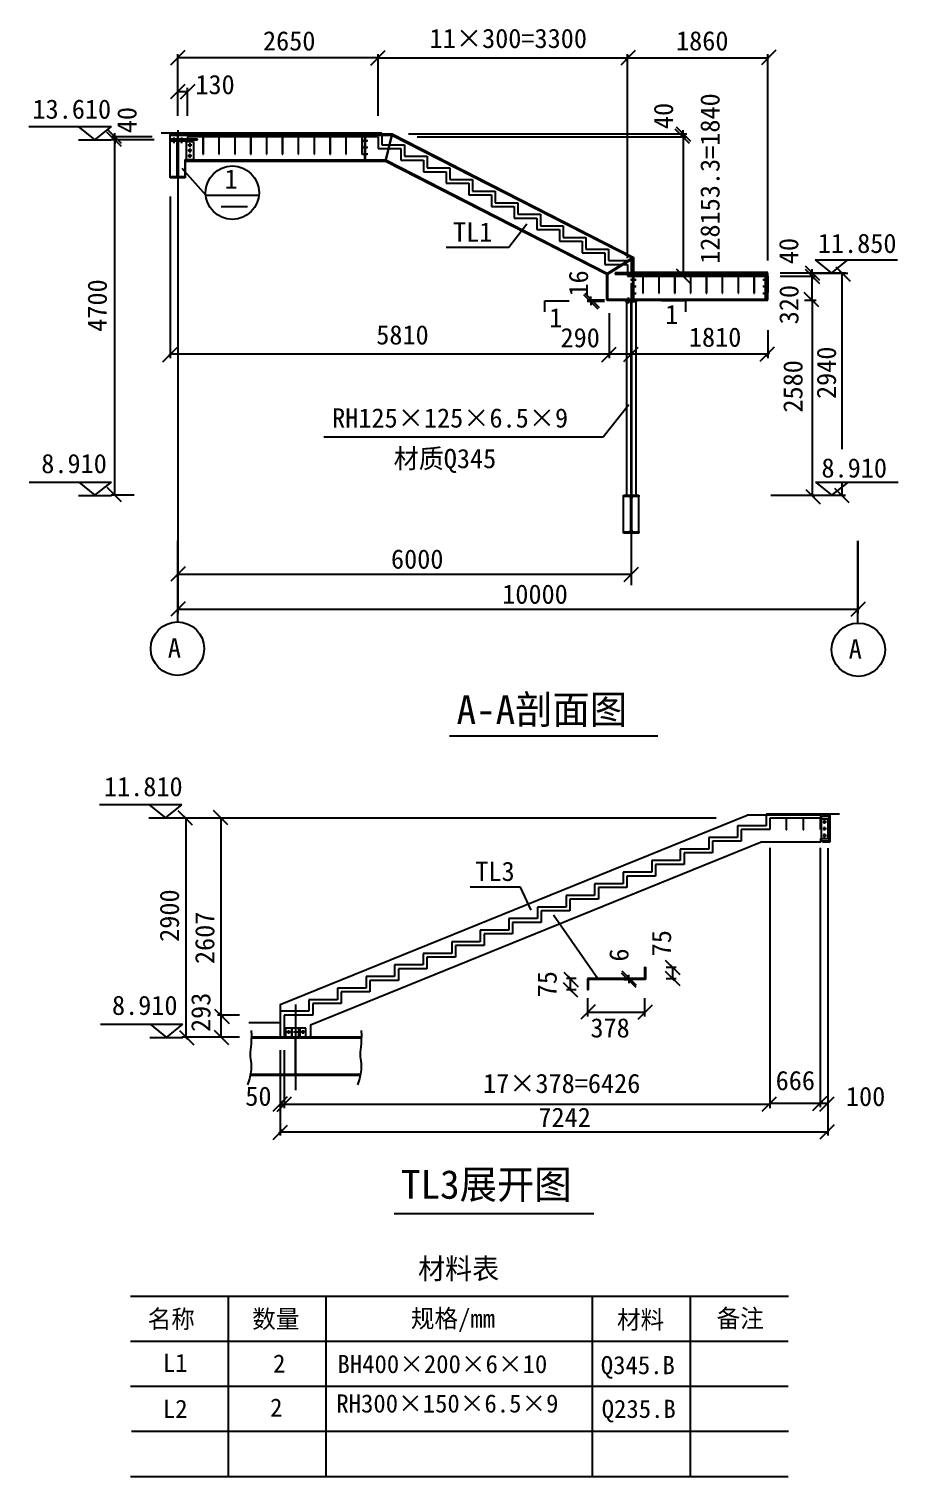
# Model space of a CAD drawing. Header units: metres. Extents: x 444 to 31153, y -469 to 20031.
# Drawn here: x 19654 to 31153, y -469 to 18687 of the extents above; entities that cross this region are included whole.
import ezdxf

# ---------------------------------------------------------------- set-up
doc = ezdxf.new("R2010")
doc.units = ezdxf.units.M
for name, color, linetype in [('DIM', 3, 'Continuous'), ('LAYER1', 142, 'Continuous'), ('PUB_DIM', 3, 'Continuous'), ('S_E_STAIR', 4, 'Continuous'), ('中心线', 20, 'Continuous'), ('主梁', 4, 'Continuous'), ('主次梁', 11, 'Continuous'), ('尺寸', 42, 'Continuous'), ('引线', 9, 'Continuous'), ('文字', 3, 'Continuous'), ('标题', 4, 'Continuous'), ('梯板', 11, 'Continuous'), ('梯梁', 4, 'Continuous'), ('砼柱', 3, 'Continuous'), ('螺栓', 11, 'Continuous'), ('钢柱', 4, 'Continuous')]:
    doc.layers.add(name, color=color, linetype=linetype)

# ---------------------------------------------------------------- blocks, each defined once
blk = doc.blocks.new('_DIMX')
blk.add_lwpolyline([(-263.44, -257.18), (211.7, 219.9)])

msp = doc.modelspace()

# ---------------------------------------------------------------- linework, layer by layer
for p, q in [((19654.11, 17395.28), (20744.31, 17395.28)), ((20310.8, 17394.74), (20526.01, 17220.37)), ((20526.01, 17220.37), (20743.89, 17394.74)), ((20309.14, 17219.93), (20742.87, 17219.93)), ((22197.27, 16340.63), (22546.66, 16340.63)), ((30056.34, 15631.41), (30271.54, 15457.03)), ((30056.53, 15631.95), (31146.74, 15631.95)), ((30271.54, 15457.03), (30489.42, 15631.41)), ((30054.67, 15456.59), (30488.4, 15456.59)), ((19655.39, 12693.11), (20745.59, 12693.11)), ((20312.08, 12692.57), (20527.28, 12518.19)), ((20527.28, 12518.19), (20745.17, 12692.57)), ((30062.49, 12692.6), (30277.7, 12518.22)), ((30062.69, 12693.13), (31152.89, 12693.13)), ((30277.7, 12518.22), (30495.58, 12692.6)), ((20310.42, 12517.75), (20744.15, 12517.75)), ((20586.72, 8426.08), (21676.92, 8426.08)), ((21241.75, 8250.73), (21675.48, 8250.73)), ((21243.41, 8425.55), (21458.61, 8251.17)), ((21458.61, 8251.17), (21676.5, 8425.55)), ((20600.33, 5522.75), (21690.54, 5522.75)), ((21257.02, 5522.22), (21472.23, 5347.84)), ((21472.23, 5347.84), (21690.11, 5522.22)), ((21255.36, 5347.4), (21689.09, 5347.4)), ((22289.95, 1923.55), (22289.95, -467.05)), ((23581.61, 1923.55), (23581.61, -468.89)), ((27104.08, 1923.55), (27104.08, -466.44)), ((28404.38, 1922.35), (28404.38, -462.76)), ((29698.46, 1325.51), (20997.9, 1325.51)), ((29700.52, 730.21), (20998.14, 730.21)), ((29702.11, 131.98), (21010.77, 131.98)), ((29701.25, -466.92), (20998.5, -466.92))]:
    msp.add_line(p, q)
for points in [[(21647.31, 18329.71), (21597.31, 18279.71)], [(24247.31, 18279.71), (24297.31, 18329.71)], [(24297.31, 18329.71), (24247.31, 18279.71)], [(27597.31, 18329.71), (27547.31, 18279.71)], [(27547.31, 18279.71), (27597.31, 18329.71)], [(29406.84, 18279.71), (29456.84, 18329.71)], [(21647.31, 17882.91), (21597.31, 17832.91)], [(21727.31, 17832.91), (21777.31, 17882.91)], [(20767.52, 17284.04), (20817.52, 17234.04)], [(20817.52, 17194.04), (20767.52, 17244.04)], [(20817.52, 17194.04), (20767.52, 17244.04)], [(28284.49, 17324.05), (28334.49, 17274.05)], [(28334.49, 17234.04), (28284.49, 17284.04)], [(28334.49, 17234.04), (28284.49, 17284.04)], [(28284.49, 15444.06), (28334.49, 15394.06)], [(29993.43, 15484.06), (30043.43, 15434.06)], [(30043.43, 15394.06), (29993.43, 15444.06)], [(30043.43, 15394.06), (29993.43, 15444.06)], [(30433.79, 15434.06), (30383.79, 15484.06)], [(30043.43, 15074.06), (29993.43, 15124.06)], [(29993.43, 15124.06), (30043.43, 15074.06)], [(21547.31, 14409.32), (21497.31, 14359.32)], [(27307.31, 14359.32), (27357.31, 14409.32)], [(27357.31, 14409.32), (27307.31, 14359.32)], [(27647.31, 14409.32), (27597.31, 14359.32)], [(27597.31, 14359.32), (27647.31, 14409.32)], [(29406.84, 14359.32), (29456.84, 14409.32)], [(20767.52, 12544.05), (20817.52, 12494.05)], [(29993.43, 12544.05), (30043.43, 12494.05)], [(30383.79, 12544.05), (30433.79, 12494.05)], [(21647.31, 11495.66), (21597.31, 11445.66)], [(27597.31, 11445.66), (27647.31, 11495.66)], [(21647.31, 11031.64), (21597.31, 10981.64)], [(30597.31, 10981.64), (30647.31, 11031.64)], [(21753.76, 8223.52), (21703.76, 8273.52)], [(22221.84, 8223.52), (22171.84, 8273.52)], [(26841.27, 6100.91), (26791.27, 6150.91)], [(28192.65, 6250.91), (28142.65, 6300.91)], [(28142.65, 6150.91), (28192.65, 6100.91)], [(26791.27, 6000.91), (26841.27, 5950.91)], [(22171.84, 5666.84), (22221.84, 5616.84)], [(22221.84, 5616.84), (22171.84, 5666.84)], [(27068.11, 5699.46), (27018.11, 5649.46)], [(27774.11, 5649.46), (27824.11, 5699.46)], [(21703.76, 5373.51), (21753.76, 5323.51)], [(22171.84, 5373.51), (22221.84, 5323.51)], [(23004.91, 4486.64), (22954.91, 4436.64)], [(23054.91, 4486.64), (23004.91, 4436.64)], [(23004.91, 4436.64), (23054.91, 4486.64)], [(30146.91, 4500.76), (30096.91, 4450.76)], [(30096.91, 4450.76), (30146.91, 4500.76)], [(30196.91, 4450.76), (30246.91, 4500.76)], [(23004.91, 4123.68), (22954.91, 4073.68)], [(30196.91, 4073.68), (30246.91, 4123.68)]]:
    msp.add_lwpolyline(points)
at = {"layer": 'LAYER1'}
for p, q in [((24322.31, 17309.05), (21405.33, 17309.05)), ((24322.31, 17309.05), (24322.31, 17155.71)), ((24322.31, 17155.71), (24622.31, 17155.71)), ((24622.31, 17155.71), (24622.31, 17002.38)), ((24622.31, 17002.38), (24922.31, 17002.38)), ((24922.31, 17002.38), (24922.31, 16849.05)), ((24922.31, 16849.05), (25222.31, 16849.05)), ((25222.31, 16849.05), (25222.31, 16695.72)), ((25222.31, 16695.72), (25522.31, 16695.72)), ((25522.31, 16695.72), (25522.31, 16542.39)), ((25522.31, 16542.39), (25822.31, 16542.39)), ((25822.31, 16542.39), (25822.31, 16389.05)), ((25822.31, 16389.05), (26122.31, 16389.05)), ((26122.31, 16389.05), (26122.31, 16235.72)), ((26122.31, 16235.72), (26422.31, 16235.72)), ((26422.31, 16235.72), (26422.31, 16082.39)), ((26422.31, 16082.39), (26722.31, 16082.39)), ((26722.31, 16082.39), (26722.31, 15929.05)), ((26722.31, 15929.05), (27022.31, 15929.05)), ((27022.31, 15929.05), (27022.31, 15775.72)), ((27022.31, 15775.72), (27322.31, 15775.72)), ((27322.31, 15775.72), (27322.31, 15622.39)), ((27322.31, 15622.39), (27622.31, 15622.39)), ((27622.31, 15622.39), (27622.31, 15469.06)), ((27622.31, 15469.06), (29431.84, 15469.06)), ((30376.85, 8298.48), (29405.91, 8298.48)), ((29405.91, 8298.48), (29405.91, 8145.15)), ((29405.91, 8145.15), (29027.91, 8145.15)), ((29027.91, 8145.15), (29027.91, 7991.82)), ((29027.91, 7991.82), (28649.91, 7991.82)), ((28649.91, 7991.82), (28649.91, 7838.49)), ((28271.91, 7685.16), (27893.91, 7685.16)), ((27893.91, 7685.16), (27893.91, 7531.83)), ((28649.91, 7838.49), (28271.91, 7838.49)), ((28271.91, 7838.49), (28271.91, 7685.16)), ((27893.91, 7531.83), (27515.91, 7531.83)), ((27515.91, 7531.83), (27515.91, 7378.5)), ((27515.91, 7378.5), (27137.91, 7378.5)), ((27137.91, 7378.5), (27137.91, 7225.17)), ((27137.91, 7225.17), (26759.91, 7225.17)), ((26759.91, 7225.17), (26759.91, 7071.83)), ((26381.91, 6918.5), (26003.91, 6918.5)), ((26003.91, 6918.5), (26003.91, 6765.17)), ((26759.91, 7071.83), (26381.91, 7071.83)), ((26381.91, 7071.83), (26381.91, 6918.5)), ((26003.91, 6765.17), (25625.91, 6765.17)), ((25625.91, 6765.17), (25625.91, 6611.84)), ((25625.91, 6611.84), (25247.91, 6611.84)), ((25247.91, 6611.84), (25247.91, 6458.5)), ((25247.91, 6458.5), (24869.91, 6458.5)), ((24869.91, 6458.5), (24869.91, 6305.17)), ((24491.91, 6151.84), (24113.91, 6151.84)), ((24113.91, 6151.84), (24113.91, 5998.51)), ((24869.91, 6305.17), (24491.91, 6305.17)), ((24491.91, 6305.17), (24491.91, 6151.84)), ((24113.91, 5998.51), (23735.91, 5998.51)), ((23735.91, 5998.51), (23735.91, 5845.18)), ((23735.91, 5845.18), (23357.91, 5845.18)), ((23357.91, 5845.18), (23357.91, 5691.84)), ((23357.91, 5691.84), (22979.91, 5691.84)), ((22979.91, 5691.84), (22979.91, 5538.51)), ((22979.91, 5538.51), (22563.06, 5538.51))]:
    msp.add_line(p, q, dxfattribs=at)
at = {"layer": 'PUB_DIM'}
for p, q in [((21622.31, 10842.25), (21622.31, 11915.02)), ((30622.31, 10822.91), (30622.31, 11915.02))]:
    msp.add_line(p, q, dxfattribs=at)
at = {"layer": 'S_E_STAIR'}
for p, q in [((22979.91, 5783.43), (29155.4, 8288.48)), ((30131.91, 8288.48), (29155.4, 8288.48)), ((30131.91, 8238.48), (30131.91, 8288.48)), ((30131.91, 8238.48), (30221.91, 8238.48)), ((30154.91, 8288.23), (30154.91, 8288.48)), ((30154.91, 8288.48), (30250.91, 8288.48)), ((30232.65, 8273.17), (30164.17, 8278.25)), ((30221.91, 8238.48), (30221.91, 7978.48)), ((30241.91, 8108.48), (30241.91, 8263.19)), ((30250.91, 8288.48), (30250.91, 8108.48)), ((30241.91, 7953.76), (30241.91, 8108.48)), ((30250.91, 8108.48), (30250.91, 8108.48)), ((30250.91, 8108.48), (30250.91, 7928.48)), ((30250.91, 8100.97), (30250.91, 8100.97)), ((23379.91, 5514.03), (29332.05, 7928.48)), ((30131.91, 7928.48), (29332.05, 7928.48)), ((30131.91, 7928.48), (30131.91, 7978.48)), ((30131.91, 7978.48), (30221.91, 7978.48)), ((30154.91, 7928.48), (30154.91, 7928.73)), ((30250.91, 7928.48), (30154.91, 7928.48)), ((30164.17, 7938.7), (30232.65, 7943.79)), ((22979.91, 5783.43), (22979.91, 5348.51)), ((23379.91, 5514.03), (23379.91, 5348.51)), ((23379.91, 5348.51), (22979.91, 5348.51))]:
    msp.add_line(p, q, dxfattribs=at)
for centre, start, end in [((30164.91, 8288.23), 180, 265.75), ((30231.91, 8263.19), 360, 85.75), ((30164.91, 7928.73), 94.25, 180), ((30231.91, 7953.76), 274.25, 0)]:
    msp.add_arc(centre, 10, start, end, dxfattribs=at)
at = {"layer": '中心线'}
for p, q in [((21622.31, 17349.79), (21622.31, 11915.02)), ((27622.31, 15324.06), (27622.31, 11330.5)), ((27622.31, 15197.06), (27622.31, 12019.05)), ((23181.91, 5781.51), (23181.91, 4648.64))]:
    msp.add_line(p, q, dxfattribs=at)
at = {"layer": '主梁'}
for p, q in [((21522.31, 17129.05), (21522.31, 17299.05)), ((21522.31, 17299.05), (24457.72, 17299.05)), ((21522.31, 17283.05), (24453.87, 17283.05)), ((21627.31, 17283.05), (21617.31, 17283.05)), ((21617.31, 17283.05), (21617.31, 17229.05)), ((21627.31, 17229.05), (21627.31, 17283.05)), ((24105.31, 17283.05), (24095.31, 17283.05)), ((24095.31, 17283.05), (24095.31, 16955.05)), ((24105.31, 16955.05), (24105.31, 17283.05)), ((24449.01, 17284.22), (24370.05, 16956.22)), ((24379.77, 16953.88), (24458.73, 17281.88)), ((24458.73, 17281.88), (24449.01, 17284.22)), ((24453.87, 17283.05), (27642.31, 15653.4)), ((24457.72, 17299.05), (27658.31, 15663.19)), ((21522.31, 17229.05), (21522.31, 17219.05)), ((21882.31, 17229.05), (21522.31, 17229.05)), ((21522.31, 17219.05), (21882.31, 17219.05)), ((21617.31, 17229.05), (21627.31, 17229.05)), ((21732.31, 17219.05), (21732.31, 16939.05)), ((21882.31, 17219.05), (21882.31, 17229.05)), ((21732.31, 16955.05), (24374.91, 16955.05)), ((21732.31, 16939.05), (24371.05, 16939.05)), ((24095.31, 16955.05), (24105.31, 16955.05)), ((24370.05, 16956.22), (24379.77, 16953.88)), ((24371.05, 16939.05), (27298.31, 15442.9)), ((24374.91, 16955.05), (27314.31, 15452.69)), ((27298.31, 15442.9), (27658.31, 15663.19)), ((27639.7, 15657.67), (27311.7, 15456.95)), ((27316.92, 15448.42), (27644.92, 15649.14)), ((27644.92, 15649.14), (27639.7, 15657.67)), ((27642.31, 15115.06), (27642.31, 15653.4)), ((27658.31, 15115.06), (27658.31, 15663.19)), ((27298.31, 15099.06), (27298.31, 15442.9)), ((27311.7, 15456.95), (27316.92, 15448.42)), ((27314.31, 15115.06), (27314.31, 15452.69)), ((27642.31, 15459.06), (27408.31, 15459.06)), ((27408.31, 15459.06), (27408.31, 15443.06)), ((27408.31, 15443.06), (27642.31, 15443.06)), ((27642.31, 15443.06), (27642.31, 15459.06)), ((27660.31, 15443.06), (27671.3, 15459.06)), ((27660.31, 15443.06), (29431.84, 15443.06)), ((27671.3, 15459.06), (29431.84, 15459.06)), ((29397.84, 15115.06), (29397.84, 15443.06)), ((29407.84, 15115.06), (29407.84, 15443.06)), ((29431.84, 15099.06), (29431.84, 15459.06)), ((27298.31, 15115.06), (29431.84, 15115.06)), ((27298.31, 15099.06), (29431.84, 15099.06)), ((27547.31, 15099.06), (27547.31, 15083.06)), ((27697.31, 15099.06), (27547.31, 15099.06)), ((27547.31, 15083.06), (27697.31, 15083.06)), ((27619.06, 15083.06), (27619.06, 12519.05)), ((27625.56, 15083.06), (27625.56, 12519.05)), ((27697.31, 15083.06), (27697.31, 15099.06))]:
    msp.add_line(p, q, dxfattribs=at)
at = {"layer": '主次梁'}
for p, q in [((21522.31, 17204.05), (21522.31, 17219.05)), ((21522.31, 17219.05), (21722.31, 17219.05)), ((21522.31, 16734.05), (21522.31, 17204.05)), ((21590.23, 17204.05), (21522.31, 17204.05)), ((21616.89, 16760.71), (21616.89, 17177.38)), ((21627.73, 17177.38), (21627.73, 16760.71)), ((21722.31, 17204.05), (21654.39, 17204.05)), ((21722.31, 17219.05), (21722.31, 17204.05)), ((21722.31, 17199.05), (21722.31, 17204.05)), ((21722.31, 17199.05), (21722.31, 17204.05)), ((21722.31, 17199.05), (21832.31, 17199.05)), ((21832.31, 17199.05), (21832.31, 16959.05)), ((21722.31, 16734.05), (21722.31, 16959.05)), ((21722.31, 16959.05), (21832.31, 16959.05)), ((21722.31, 16949.05), (21722.31, 16734.05)), ((21522.31, 16719.05), (21522.31, 16734.05)), ((21522.31, 16734.05), (21590.23, 16734.05)), ((21722.31, 16719.05), (21522.31, 16719.05)), ((21654.39, 16734.05), (21722.31, 16734.05)), ((21722.31, 16734.05), (21722.31, 16719.05)), ((27522.31, 12504.05), (27522.31, 12519.05)), ((27522.31, 12519.05), (27722.31, 12519.05)), ((27522.31, 12034.05), (27522.31, 12504.05)), ((27590.22, 12504.05), (27522.31, 12504.05)), ((27616.89, 12060.71), (27616.89, 12477.38)), ((27627.72, 12477.38), (27627.72, 12060.71)), ((27722.31, 12504.05), (27654.39, 12504.05)), ((27722.31, 12519.05), (27722.31, 12504.05)), ((27722.31, 12034.05), (27722.31, 12504.05)), ((27522.31, 12019.05), (27522.31, 12034.05)), ((27522.31, 12034.05), (27590.22, 12034.05)), ((27722.31, 12019.05), (27522.31, 12019.05)), ((27654.39, 12034.05), (27722.31, 12034.05)), ((27722.31, 12034.05), (27722.31, 12019.05)), ((24052.02, 5336.51), (22596.06, 5336.51)), ((24052.24, 5348.51), (22596.28, 5348.51)), ((22583.01, 4848.51), (24038.97, 4848.51)), ((22585.8, 4860.51), (24041.76, 4860.51))]:
    msp.add_line(p, q, dxfattribs=at)
for centre, start, end in [((21590.23, 17177.38), 0, 90), ((21654.39, 17177.38), 90, 180), ((21590.23, 16760.71), 270, 360), ((21654.39, 16760.71), 180, 270), ((27590.22, 12477.38), 0, 90), ((27654.39, 12477.38), 90, 180), ((27590.22, 12060.71), 270, 360), ((27654.39, 12060.71), 180, 270)]:
    msp.add_arc(centre, 26.67, start, end, dxfattribs=at)
at = {"layer": '尺寸'}
for p, q in [((21622.31, 17536.49), (21622.31, 18354.71)), ((24272.31, 18304.71), (21622.31, 18304.71)), ((24272.31, 17536.49), (24272.31, 18354.71)), ((24272.31, 17536.49), (24272.31, 18354.71)), ((24272.31, 18304.71), (27572.31, 18304.71)), ((27572.31, 15654.16), (27572.31, 18354.71)), ((27572.31, 15654.16), (27572.31, 18354.71)), ((27572.31, 18304.71), (29431.84, 18304.71)), ((29431.84, 15625.2), (29431.84, 18354.71)), ((21622.31, 17536.49), (21622.31, 17907.91)), ((21622.31, 17857.91), (21752.31, 17857.91)), ((21752.31, 17536.49), (21752.31, 17907.91)), ((21282.6, 17259.04), (20742.52, 17259.04)), ((20792.52, 17259.04), (20792.52, 17309.04)), ((20792.52, 17259.04), (20792.52, 17219.04)), ((24674.47, 17299.05), (28359.49, 17299.05)), ((24788.93, 17259.04), (28359.49, 17259.04)), ((24788.93, 17259.04), (28359.49, 17259.04)), ((28309.49, 17299.05), (28309.49, 17349.05)), ((28309.49, 17299.05), (28309.49, 17259.04)), ((28309.49, 17259.04), (28309.49, 15419.06)), ((28309.49, 17259.04), (28309.49, 17209.04)), ((21309.48, 17219.04), (20742.52, 17219.04)), ((21309.48, 17219.04), (20742.52, 17219.04)), ((20792.52, 12519.05), (20792.52, 17219.04)), ((20792.52, 17219.04), (20792.52, 17169.04)), ((21522.31, 16470.86), (21522.31, 14334.32)), ((27856.65, 15419.06), (28359.49, 15419.06)), ((29594.26, 15459.06), (30398.18, 15459.06)), ((29594.26, 15459.06), (30458.79, 15459.06)), ((29594.26, 15459.06), (30068.43, 15459.06)), ((29594.26, 15419.06), (30068.43, 15419.06)), ((29594.26, 15419.06), (30068.43, 15419.06)), ((30018.43, 15459.06), (30018.43, 15509.06)), ((30018.43, 15419.06), (30018.43, 15459.06)), ((30018.43, 15419.06), (30018.43, 15369.06)), ((30018.43, 15099.06), (30018.43, 15419.06)), ((30408.79, 15459.06), (30408.79, 13129.91)), ((27089.99, 15099.06), (27089.99, 15149.06)), ((27269.76, 15099.06), (27039.99, 15099.06)), ((27269.76, 15083.06), (27039.99, 15083.06)), ((27089.99, 15099.06), (27089.99, 15083.06)), ((27089.99, 15083.06), (27089.99, 15033.06)), ((29915.79, 15099.06), (30068.43, 15099.06)), ((30018.43, 15099.06), (30018.43, 12519.05)), ((27332.31, 14925.87), (27332.31, 14334.32)), ((27332.31, 14925.87), (27332.31, 14334.32)), ((27622.31, 14921.87), (27622.31, 14334.32)), ((27622.31, 14921.87), (27622.31, 14334.32)), ((29431.84, 14700.87), (29431.84, 14334.32)), ((27332.31, 14384.32), (21522.31, 14384.32)), ((27622.31, 14384.32), (27332.31, 14384.32)), ((29431.84, 14384.32), (27622.31, 14384.32)), ((30408.79, 12691.08), (30408.79, 12519.05)), ((21047.9, 12519.05), (20742.52, 12519.05)), ((29468.53, 12519.05), (30458.79, 12519.05)), ((29630.94, 12519.05), (30068.43, 12519.05)), ((29687.28, 12519.05), (30398.18, 12519.05)), ((21622.31, 11915.02), (21622.31, 10956.64)), ((30622.31, 11915.02), (30622.31, 10956.64)), ((21622.31, 11794.23), (21622.31, 11420.66)), ((27622.31, 11758.26), (27622.31, 11420.66)), ((27622.31, 11470.66), (21622.31, 11470.66)), ((30622.31, 11006.64), (21622.31, 11006.64)), ((28745.32, 8248.52), (21678.76, 8248.52)), ((21728.76, 8248.52), (21728.76, 5348.51)), ((28745.32, 8248.52), (22146.84, 8248.52)), ((22196.84, 5641.84), (22196.84, 8248.52)), ((29455.91, 7853.75), (29455.91, 4411.64)), ((29455.91, 7853.75), (29455.91, 4425.76)), ((30121.91, 7853.75), (30121.91, 4425.76)), ((30121.91, 7853.75), (30121.91, 4425.76)), ((30221.91, 7850.9), (30221.91, 4048.68)), ((30221.91, 7850.9), (30221.91, 4425.76)), ((27590.49, 6125.91), (27590.49, 6175.91)), ((28085.65, 6275.91), (28217.65, 6275.91)), ((28167.65, 6275.91), (28167.65, 6125.91)), ((26895.49, 6125.91), (26766.27, 6125.91)), ((26895.49, 5975.91), (26766.27, 5975.91)), ((26816.27, 6125.91), (26816.27, 5975.91)), ((27528.31, 6125.91), (27640.49, 6125.91)), ((27528.31, 6113.91), (27640.49, 6113.91)), ((27590.49, 6113.91), (27590.49, 6125.91)), ((27590.49, 6113.91), (27590.49, 6063.91)), ((28085.65, 6125.91), (28217.65, 6125.91)), ((27043.11, 5867.09), (27043.11, 5624.46)), ((27799.11, 5867.09), (27799.11, 5624.46)), ((22441.93, 5641.84), (22146.84, 5641.84)), ((22441.93, 5641.84), (22146.84, 5641.84)), ((22196.84, 5348.51), (22196.84, 5641.84)), ((27799.11, 5674.46), (27043.11, 5674.46)), ((22441.93, 5348.51), (21678.76, 5348.51)), ((22441.93, 5348.51), (22146.84, 5348.51)), ((22979.91, 5177.62), (22979.91, 4048.68)), ((22979.91, 5177.62), (22979.91, 4411.64)), ((23029.91, 5177.62), (23029.91, 4411.64)), ((23029.91, 5177.62), (23029.91, 4411.64)), ((22979.91, 4461.64), (23029.91, 4461.64)), ((23029.91, 4461.64), (29455.91, 4461.64)), ((29455.91, 4475.76), (30121.91, 4475.76)), ((30121.91, 4475.76), (30221.91, 4475.76)), ((22979.91, 4098.68), (30221.91, 4098.68))]:
    msp.add_line(p, q, dxfattribs=at)
at = {"layer": '引线'}
for p, q in [((21676.88, 16846.55), (21992.42, 16488.23)), ((21992.42, 16488.23), (22702.08, 16488.23)), ((26243.57, 16105.88), (26004.16, 15794.21)), ((26004.16, 15794.21), (25175.82, 15794.21)), ((27253.53, 13293.57), (27590.57, 13720.28)), ((23556.39, 13293.57), (27253.53, 13293.57)), ((26156.68, 7333.05), (25490.14, 7333.05)), ((26298.82, 7030.37), (26156.68, 7333.05)), ((26594.71, 6966.45), (27181.78, 6125.91)), ((22595.13, 5437.8), (22596.72, 5372.29)), ((22596.72, 5372.29), (22595.67, 5315.42)), ((24051.1, 5437.8), (24052.69, 5372.29)), ((24052.69, 5372.29), (24051.63, 5315.42)), ((22585.03, 5185.28), (22581.78, 5151.6)), ((22588.99, 5223.06), (22585.03, 5185.28)), ((22592.81, 5266.05), (22588.99, 5223.06)), ((22595.67, 5315.42), (22592.81, 5266.05)), ((24040.99, 5185.28), (24037.75, 5151.6)), ((24044.95, 5223.06), (24040.99, 5185.28)), ((24048.78, 5266.05), (24044.95, 5223.06)), ((24051.63, 5315.42), (24048.78, 5266.05)), ((22581.78, 5151.6), (22580.08, 5120.86)), ((22580.08, 5120.86), (22580.76, 5091.93)), ((22580.76, 5091.93), (22584.21, 5063.54)), ((22584.21, 5063.54), (22589.07, 5033.86)), ((22589.07, 5033.86), (22593.53, 5000.92)), ((22593.53, 5000.92), (22595.77, 4962.78)), ((24037.75, 5151.6), (24036.04, 5120.86)), ((24036.04, 5120.86), (24036.72, 5091.93)), ((24036.72, 5091.93), (24040.17, 5063.54)), ((24040.17, 5063.54), (24045.03, 5033.86)), ((24045.03, 5033.86), (24049.49, 5000.92)), ((24049.49, 5000.92), (24051.74, 4962.78)), ((22571.13, 4797.51), (22546.43, 4718.94)), ((22586.39, 4863.04), (22571.13, 4797.51)), ((22594, 4917.47), (22586.39, 4863.04)), ((22595.77, 4962.78), (22594, 4917.47)), ((24027.1, 4797.51), (24002.39, 4718.94)), ((24042.35, 4863.04), (24027.1, 4797.51)), ((24049.96, 4917.47), (24042.35, 4863.04)), ((24051.74, 4962.78), (24049.96, 4917.47))]:
    msp.add_line(p, q, dxfattribs=at)
for centre in [(22345.03, 16521.25), (21619.26, 10489.68), (30627.83, 10475.58)]:
    msp.add_circle(centre, 353.31, dxfattribs=at)
at = {"layer": '文字'}
msp.add_line((20999.11, 1923.55), (29704.56, 1923.55), dxfattribs=at)
at = {"layer": '标题'}
for p, q in [((26481.69, 14946.65), (26481.69, 15092.56)), ((26481.69, 15092.56), (26803.06, 15092.56)), ((28345.55, 15092.56), (28024.17, 15092.56)), ((28345.55, 14946.65), (28345.55, 15092.56)), ((25219.59, 9338.22), (27975.37, 9338.22)), ((24484.26, 3018.63), (27126.08, 3018.63))]:
    msp.add_line(p, q, dxfattribs=at)
at = {"layer": '梯板'}
for p, q in [((24272.31, 17259.04), (21752.31, 17259.05)), ((21752.31, 17259.05), (21752.31, 17259.05)), ((21752.31, 17259.05), (21752.31, 17229.05)), ((21962.31, 17253.05), (21956.31, 17253.05)), ((21956.31, 17253.05), (21956.31, 17033.05)), ((21962.31, 17033.05), (21962.31, 17253.05)), ((22172.31, 17253.05), (22166.31, 17253.05)), ((22166.31, 17253.05), (22166.31, 17033.05)), ((22172.31, 17033.05), (22172.31, 17253.05)), ((22382.31, 17253.05), (22376.31, 17253.05)), ((22376.31, 17253.05), (22376.31, 17033.05)), ((22382.31, 17033.05), (22382.31, 17253.05)), ((22592.31, 17253.05), (22586.31, 17253.05)), ((22586.31, 17253.05), (22586.31, 17033.05)), ((22592.31, 17033.05), (22592.31, 17253.05)), ((22802.31, 17253.05), (22796.31, 17253.05)), ((22796.31, 17253.05), (22796.31, 17033.05)), ((22802.31, 17033.05), (22802.31, 17253.05)), ((23012.31, 17253.05), (23006.31, 17253.05)), ((23006.31, 17253.05), (23006.31, 17033.05)), ((23012.31, 17033.05), (23012.31, 17253.05)), ((23222.31, 17253.05), (23216.31, 17253.05)), ((23216.31, 17253.05), (23216.31, 17033.05)), ((23222.31, 17033.05), (23222.31, 17253.05)), ((23432.31, 17253.05), (23426.31, 17253.05)), ((23426.31, 17253.05), (23426.31, 17033.05)), ((23432.31, 17033.05), (23432.31, 17253.05)), ((23642.31, 17253.05), (23636.31, 17253.05)), ((23636.31, 17253.05), (23636.31, 17033.05)), ((23642.31, 17033.05), (23642.31, 17253.05)), ((23852.31, 17253.05), (23846.31, 17253.05)), ((23846.31, 17253.05), (23846.31, 17033.05)), ((23852.31, 17033.05), (23852.31, 17253.05)), ((24062.31, 17253.05), (24056.31, 17253.05)), ((24056.31, 17253.05), (24056.31, 17033.05)), ((24062.31, 17033.05), (24062.31, 17253.05)), ((24272.31, 17259.04), (24272.31, 17259.04)), ((24272.31, 17259.04), (24272.31, 17259.04)), ((24272.31, 17259.04), (24272.31, 17259.04)), ((24272.31, 17259.04), (24272.31, 17259.04)), ((24272.31, 17259.04), (24272.31, 17105.71)), ((24272.31, 17105.71), (24572.31, 17105.71)), ((24572.31, 17105.71), (24572.31, 16952.38)), ((21956.31, 17033.05), (21962.31, 17033.05)), ((22166.31, 17033.05), (22172.31, 17033.05)), ((22376.31, 17033.05), (22382.31, 17033.05)), ((22586.31, 17033.05), (22592.31, 17033.05)), ((22796.31, 17033.05), (22802.31, 17033.05)), ((23006.31, 17033.05), (23012.31, 17033.05)), ((23216.31, 17033.05), (23222.31, 17033.05)), ((23426.31, 17033.05), (23432.31, 17033.05)), ((23636.31, 17033.05), (23642.31, 17033.05)), ((23846.31, 17033.05), (23852.31, 17033.05)), ((24056.31, 17033.05), (24062.31, 17033.05)), ((24572.31, 16952.38), (24872.31, 16952.38)), ((24872.31, 16952.38), (24872.31, 16799.05)), ((24872.31, 16799.05), (25172.31, 16799.05)), ((25172.31, 16799.05), (25172.31, 16645.72)), ((25172.31, 16645.72), (25472.31, 16645.72)), ((25472.31, 16645.72), (25472.31, 16492.39)), ((25472.31, 16492.39), (25772.31, 16492.39)), ((25772.31, 16492.39), (25772.31, 16339.05)), ((25772.31, 16339.05), (26072.31, 16339.05)), ((26072.31, 16339.05), (26072.31, 16185.72)), ((26072.31, 16185.72), (26372.31, 16185.72)), ((26372.31, 16185.72), (26372.31, 16032.39)), ((26372.31, 16032.39), (26672.31, 16032.39)), ((26672.31, 16032.39), (26672.31, 15879.05)), ((26672.31, 15879.05), (26972.31, 15879.05)), ((26972.31, 15879.05), (26972.31, 15725.72)), ((26972.31, 15725.72), (27272.31, 15725.72)), ((27272.31, 15725.72), (27272.31, 15572.39)), ((27272.31, 15572.39), (27572.31, 15572.39)), ((27572.31, 15572.39), (27572.31, 15419.06)), ((27572.31, 15419.06), (29431.84, 15419.06)), ((27782.31, 15413.06), (27776.31, 15413.06)), ((27776.31, 15413.06), (27776.31, 15193.06)), ((27782.31, 15193.06), (27782.31, 15413.06)), ((27992.31, 15413.06), (27986.31, 15413.06)), ((27986.31, 15413.06), (27986.31, 15193.06)), ((27992.31, 15193.06), (27992.31, 15413.06)), ((28202.31, 15413.06), (28196.31, 15413.06)), ((28196.31, 15413.06), (28196.31, 15193.06)), ((28202.31, 15193.06), (28202.31, 15413.06)), ((28412.31, 15413.06), (28406.31, 15413.06)), ((28406.31, 15413.06), (28406.31, 15193.06)), ((28412.31, 15193.06), (28412.31, 15413.06)), ((28622.31, 15413.06), (28616.31, 15413.06)), ((28616.31, 15413.06), (28616.31, 15193.06)), ((28622.31, 15193.06), (28622.31, 15413.06)), ((28832.31, 15413.06), (28826.31, 15413.06)), ((28826.31, 15413.06), (28826.31, 15193.06)), ((28832.31, 15193.06), (28832.31, 15413.06)), ((29042.31, 15413.06), (29036.31, 15413.06)), ((29036.31, 15413.06), (29036.31, 15193.06)), ((29042.31, 15193.06), (29042.31, 15413.06)), ((29252.31, 15413.06), (29246.31, 15413.06)), ((29246.31, 15413.06), (29246.31, 15193.06)), ((29252.31, 15193.06), (29252.31, 15413.06)), ((29431.84, 15419.06), (29431.84, 15199.06)), ((27776.31, 15193.06), (27782.31, 15193.06)), ((27986.31, 15193.06), (27992.31, 15193.06)), ((28196.31, 15193.06), (28202.31, 15193.06)), ((28406.31, 15193.06), (28412.31, 15193.06)), ((28616.31, 15193.06), (28622.31, 15193.06)), ((28826.31, 15193.06), (28832.31, 15193.06)), ((29036.31, 15193.06), (29042.31, 15193.06)), ((29246.31, 15193.06), (29252.31, 15193.06)), ((30124.91, 8248.5), (29455.91, 8248.5)), ((29455.91, 8248.5), (29455.91, 8173.5)), ((29672.91, 8242.48), (29672.91, 8092.48)), ((29678.91, 8242.48), (29672.91, 8242.48)), ((29678.91, 8092.48), (29678.91, 8242.48)), ((29895.91, 8242.48), (29895.91, 8092.48)), ((29901.91, 8242.48), (29895.91, 8242.48)), ((29901.91, 8092.48), (29901.91, 8242.48)), ((30124.91, 8098.48), (30124.91, 8248.5)), ((29455.91, 8095.17), (29077.91, 8095.17)), ((29077.91, 8095.17), (29077.91, 8020.17)), ((29455.91, 8170.17), (29455.91, 8095.17)), ((29672.91, 8092.48), (29678.91, 8092.48)), ((29895.91, 8092.48), (29901.91, 8092.48)), ((29077.91, 7941.84), (28699.91, 7941.84)), ((28699.91, 7941.84), (28699.91, 7866.84)), ((28699.91, 7863.51), (28699.91, 7788.51)), ((29077.91, 8016.84), (29077.91, 7941.84)), ((28699.91, 7788.51), (28321.91, 7788.51)), ((28321.91, 7788.51), (28321.91, 7713.51)), ((28321.91, 7710.17), (28321.91, 7635.17)), ((27943.91, 7481.84), (27565.91, 7481.84)), ((27565.91, 7481.84), (27565.91, 7406.84)), ((28321.91, 7635.17), (27943.91, 7635.17)), ((27943.91, 7635.17), (27943.91, 7560.17)), ((27943.91, 7556.84), (27943.91, 7481.84)), ((27565.91, 7328.51), (27187.91, 7328.51)), ((27187.91, 7328.51), (27187.91, 7253.51)), ((27565.91, 7403.51), (27565.91, 7328.51)), ((27187.91, 7175.17), (26809.91, 7175.17)), ((26809.91, 7175.17), (26809.91, 7100.17)), ((26809.91, 7096.84), (26809.91, 7021.84)), ((27187.91, 7250.17), (27187.91, 7175.17)), ((26809.91, 7021.84), (26431.91, 7021.84)), ((26431.91, 7021.84), (26431.91, 6946.84)), ((26431.91, 6943.51), (26431.91, 6868.51)), ((26053.91, 6715.17), (25675.91, 6715.17)), ((25675.91, 6715.17), (25675.91, 6640.17)), ((26431.91, 6868.51), (26053.91, 6868.51)), ((26053.91, 6868.51), (26053.91, 6793.51)), ((26053.91, 6790.17), (26053.91, 6715.17)), ((25675.91, 6561.84), (25297.91, 6561.84)), ((25297.91, 6561.84), (25297.91, 6486.84)), ((25675.91, 6636.84), (25675.91, 6561.84)), ((25297.91, 6408.51), (24919.91, 6408.51)), ((24919.91, 6408.51), (24919.91, 6333.51)), ((24919.91, 6330.18), (24919.91, 6255.18)), ((25297.91, 6483.51), (25297.91, 6408.51)), ((24919.91, 6255.18), (24541.91, 6255.18)), ((24541.91, 6255.18), (24541.91, 6180.18)), ((24541.91, 6176.84), (24541.91, 6101.84)), ((27799.11, 6275.91), (27811.11, 6275.91)), ((27799.11, 6275.91), (27799.11, 6125.91)), ((27811.11, 6275.91), (27811.11, 6113.91)), ((24163.91, 5948.51), (23785.91, 5948.51)), ((23785.91, 5948.51), (23785.91, 5873.51)), ((24541.91, 6101.84), (24163.91, 6101.84)), ((24163.91, 6101.84), (24163.91, 6026.84)), ((24163.91, 6023.51), (24163.91, 5948.51)), ((27799.11, 6125.91), (27043.11, 6125.91)), ((27043.11, 6125.91), (27043.11, 5975.91)), ((27043.11, 5975.91), (27055.11, 5975.91)), ((27811.11, 6113.91), (27055.11, 6113.91)), ((27055.11, 6113.91), (27055.11, 5975.91)), ((23785.91, 5795.18), (23407.91, 5795.18)), ((23407.91, 5795.18), (23407.91, 5720.18)), ((23785.91, 5870.18), (23785.91, 5795.18)), ((23407.91, 5641.84), (23029.91, 5641.84)), ((23029.91, 5641.84), (23029.91, 5348.51)), ((23407.91, 5716.84), (23407.91, 5641.84)), ((23029.91, 5348.51), (23029.91, 5348.51)), ((23029.91, 5348.51), (23029.91, 5348.51))]:
    msp.add_line(p, q, dxfattribs=at)
at = {"layer": '梯梁'}
msp.add_line((22301.56, 17299.05), (22788.65, 17299.05), dxfattribs=at)
at = {"layer": '砼柱'}
for p, q in [((30141.91, 8272.48), (30241.91, 8272.48)), ((30141.91, 7944.48), (30141.91, 8272.48)), ((30241.91, 8272.48), (30241.91, 7944.48)), ((30241.91, 7944.48), (30141.91, 7944.48)), ((23316.91, 5468.51), (23046.91, 5468.51)), ((23046.91, 5468.51), (23046.91, 5348.51)), ((23136.91, 5468.51), (23126.91, 5468.51)), ((23126.91, 5468.51), (23126.91, 5348.51)), ((23136.91, 5348.51), (23136.91, 5468.51)), ((23226.91, 5348.51), (23226.91, 5468.51)), ((23226.91, 5468.51), (23236.91, 5468.51)), ((23236.91, 5468.51), (23236.91, 5348.51)), ((23316.91, 5348.51), (23316.91, 5468.51)), ((23046.91, 5348.51), (23316.91, 5348.51)), ((23081.91, 5348.51), (23316.91, 5348.51)), ((23126.91, 5348.51), (23136.91, 5348.51)), ((23186.91, 5336.51), (23176.91, 5336.51)), ((23176.91, 5336.51), (23176.91, 4860.51)), ((23186.91, 4860.51), (23186.91, 5336.51)), ((23236.91, 5348.51), (23226.91, 5348.51)), ((23176.91, 4860.51), (23186.91, 4860.51))]:
    msp.add_line(p, q, dxfattribs=at)
at = {"layer": '螺栓'}
for p, q in [((21572.31, 17251.86), (21572.31, 17178.41)), ((21572.31, 17187.4), (21572.31, 17244.82)), ((21672.31, 17251.86), (21672.31, 17178.41)), ((21672.31, 17187.4), (21672.31, 17244.82)), ((21808.06, 17149.05), (21756.56, 17149.05)), ((21808.06, 17079.05), (21756.56, 17079.05)), ((21782.31, 17174.8), (21782.31, 17123.3)), ((21782.31, 17104.8), (21782.31, 17053.3)), ((24136.96, 17209.05), (24063.52, 17209.05)), ((24136.96, 17119.05), (24063.52, 17119.05)), ((24072.5, 17209.05), (24129.92, 17209.05)), ((24072.5, 17119.05), (24129.92, 17119.05)), ((21808.06, 17009.05), (21756.56, 17009.05)), ((21782.31, 16983.3), (21782.31, 17034.8)), ((24136.96, 17029.05), (24063.52, 17029.05)), ((24072.5, 17029.05), (24129.92, 17029.05)), ((27688.53, 15369.06), (27615.08, 15369.06)), ((27624.07, 15369.06), (27681.48, 15369.06)), ((29439.24, 15369.06), (29365.79, 15369.06)), ((29374.78, 15369.06), (29432.2, 15369.06)), ((27582.31, 15133.65), (27582.31, 15056.2)), ((27688.53, 15279.06), (27615.08, 15279.06)), ((27688.53, 15189.06), (27615.08, 15189.06)), ((27624.07, 15279.06), (27681.48, 15279.06)), ((27624.07, 15189.06), (27681.48, 15189.06)), ((29439.24, 15279.06), (29365.79, 15279.06)), ((29439.24, 15189.06), (29365.79, 15189.06)), ((29374.78, 15279.06), (29432.2, 15279.06)), ((29374.78, 15189.06), (29432.2, 15189.06)), ((27582.31, 15065.19), (27582.31, 15126.61)), ((30156.16, 8198.48), (30207.66, 8198.48)), ((30156.16, 8108.48), (30207.66, 8108.48)), ((30181.91, 8172.73), (30181.91, 8224.23)), ((30181.91, 8082.73), (30181.91, 8134.23)), ((30156.16, 8018.48), (30207.66, 8018.48)), ((30181.91, 7992.73), (30181.91, 8044.23)), ((23061.16, 5418.51), (23112.66, 5418.51)), ((23086.91, 5444.26), (23086.91, 5392.76)), ((23156.16, 5418.51), (23207.66, 5418.51)), ((23181.91, 5444.26), (23181.91, 5392.76)), ((23302.66, 5418.51), (23251.16, 5418.51)), ((23276.91, 5444.26), (23276.91, 5392.76))]:
    msp.add_line(p, q, dxfattribs=at)
for centre in [(21782.31, 17149.05), (21782.31, 17079.05), (21782.31, 17009.05), (30181.91, 8198.48), (30181.91, 8108.48), (30181.91, 8018.48), (23086.91, 5418.51), (23181.91, 5418.51), (23276.91, 5418.51)]:
    msp.add_circle(centre, 10.75, dxfattribs=at)
at = {"layer": '钢柱'}
for p, q in [((27559.81, 15083.06), (27559.81, 12519.05)), ((27684.81, 15083.06), (27684.81, 12519.05))]:
    msp.add_line(p, q, dxfattribs=at)

# ---------------------------------------------------------------- block references
at = {"layer": 'DIM', "xscale": 0.4, "yscale": 0.4, "zscale": 0.4}
for p in [(21637.66, 18316.7), (24283.12, 18313.24), (27593.47, 18317.82), (29455.7, 18321.9), (21637.72, 17868.13), (21766.73, 17866.94), (21528.82, 14385.41), (27339.6, 14388.7), (27630.82, 14391.19), (29434.58, 14393.78), (22992.09, 4475.24), (23042.68, 4471.63), (29461.51, 4472.18), (30131.22, 4482.63), (30224.81, 4474.4), (22991.47, 4097.87), (30229.64, 4105.85)]:
    msp.add_blockref('_DIMX', p, dxfattribs=at)
for p, rotation in [((20774.01, 17236.02), 90), ((20776.68, 17277.36), 90), ((28300.49, 17259.08), 270), ((28318.28, 17289.16), 270), ((30026.81, 15447.68), 270), ((30430.92, 15436.96), 270), ((28321.11, 15406.99), 270), ((30027.65, 15404.63), 270), ((27094.34, 15070.28), 270), ((27112.67, 15088.16), 270), ((30010.43, 15099.54), 270), ((20777.75, 12535.62), 90), ((30035.82, 12489.22), 270), ((30412.83, 12506.29), 270), ((21617.06, 11469.45), 180), ((27609.87, 11461.84), 180), ((21615.77, 11006.6), 180), ((30613.73, 11002.42), 180), ((21714.08, 8261.22), 90), ((22184.12, 8262.98), 90), ((28176.06, 6265.47), 270), ((26833.21, 6102.66), 270), ((27593.7, 6094.34), 270), ((27602.24, 6124.21), 270), ((28176.06, 6116.84), 270), ((26823.99, 5967.41), 270), ((27039.98, 5676.75), 180), ((27792.63, 5669.53), 180), ((22203.29, 5632.04), 90), ((21736.87, 5348.13), 90), ((22194.96, 5353.57), 90)]:
    msp.add_blockref('_DIMX', p, dxfattribs=dict(at, rotation=rotation))

# ---------------------------------------------------------------- texts
for s, height, p in [('2650', 255, (22750.43, 18402.82)), ('11×300=3300', 255, (24955.26, 18435.46)), ('1860', 255, (28215.47, 18403.41)), ('130', 255, (21855.71, 17824.6)), ('1', 255, (22242.13, 16575.43)), ('5810', 255, (24249.18, 14513.67)), ('290', 255, (26687.16, 14476.59)), ('1810', 255, (28385.66, 14483.68)), ('6000', 255, (24444.18, 11547.78)), ('10000', 255, (25916.06, 11083.75)), ('378', 255, (27082.66, 5346.07)), ('17×378=6426', 255, (25661.66, 4611.27)), ('666', 255, (29533.65, 4649.44)), ('50', 255, (22516.7, 4441.95)), ('100', 255, (30463.54, 4439.49)), ('7242', 255, (26394.66, 4163.04)), ('名称', 240, (21224.85, 1501.64)), ('数量', 240, (22607.95, 1501.64)), ('规格/mm', 240, (24707.71, 1508.83)), ('材料', 240, (27434.74, 1492.22)), ('备注', 240, (28752.47, 1510.46)), ('L1', 240, (21424.76, 922.06)), ('2', 240, (22884.08, 913.25)), ('BH400×200×6×10', 240, (23736.32, 906.04)), ('Q345.B', 240, (27220.09, 891.94)), ('RH300×150×6.5×9', 240, (23721.28, 384.62)), ('L2', 240, (21426.84, 314.18)), ('2', 240, (22844.64, 330.16)), ('Q235.B', 240, (27232.34, 312.97))]:
    msp.add_text(s, height=height).set_placement(p)
for s, p in [('128153.3=1840', (28791.5, 15581.03)), ('40', (21077.12, 17307.9)), ('40', (28175.73, 17363.4)), ('40', (29832.47, 15575.8)), ('4700', (20684.1, 14681.55)), ('16', (27051.7, 15147.17)), ('320', (29835.84, 14780.41)), ('2940', (30331.47, 13792.18)), ('2580', (29888.8, 13612.18)), ('2900', (21638.79, 6611.02)), ('2607', (22106.87, 6317.06)), ('75', (28149.93, 6419.44)), ('6', (27586.64, 6349.91)), ('75', (26636.6, 5877.34)), ('293', (22054.53, 5418.2))]:
    msp.add_text(s, height=255, rotation=90).set_placement(p)
at = {"layer": 'PUB_DIM'}
for s, p in [('13.610', (19700.47, 17499.99)), ('TL1', (25265.26, 15874.25)), ('11.850', (30091.63, 15724.21)), ('1', (26538.62, 14740.45)), ('1', (28071.44, 14783.66)), ('8.910', (19817, 12811.2)), ('8.910', (30139.38, 12753.28)), ('A', (21491.84, 10372.36)), ('A', (30500.42, 10358.27)), ('11.810', (20646.45, 8537.76)), ('TL3', (25560.04, 7416.72)), ('8.910', (20752.58, 5644.42))]:
    msp.add_text(s, height=255, dxfattribs=at).set_placement(p)
at = {"layer": '文字'}
msp.add_text('材料表', height=275, dxfattribs=at).set_placement((24802.58, 2150.89))
at = {"layer": '标题'}
for s, height, p in [('RH125×125×6.5×9', 255, (23665.31, 13414.05)), ('材质Q345', 255, (24479.54, 12877.06)), ('A-A剖面图', 380, (25311.84, 9493.68)), ('TL3展开图', 380, (24576.51, 3212.49))]:
    msp.add_text(s, height=height, dxfattribs=at).set_placement(p)

doc.saveas('drawing.dxf')
